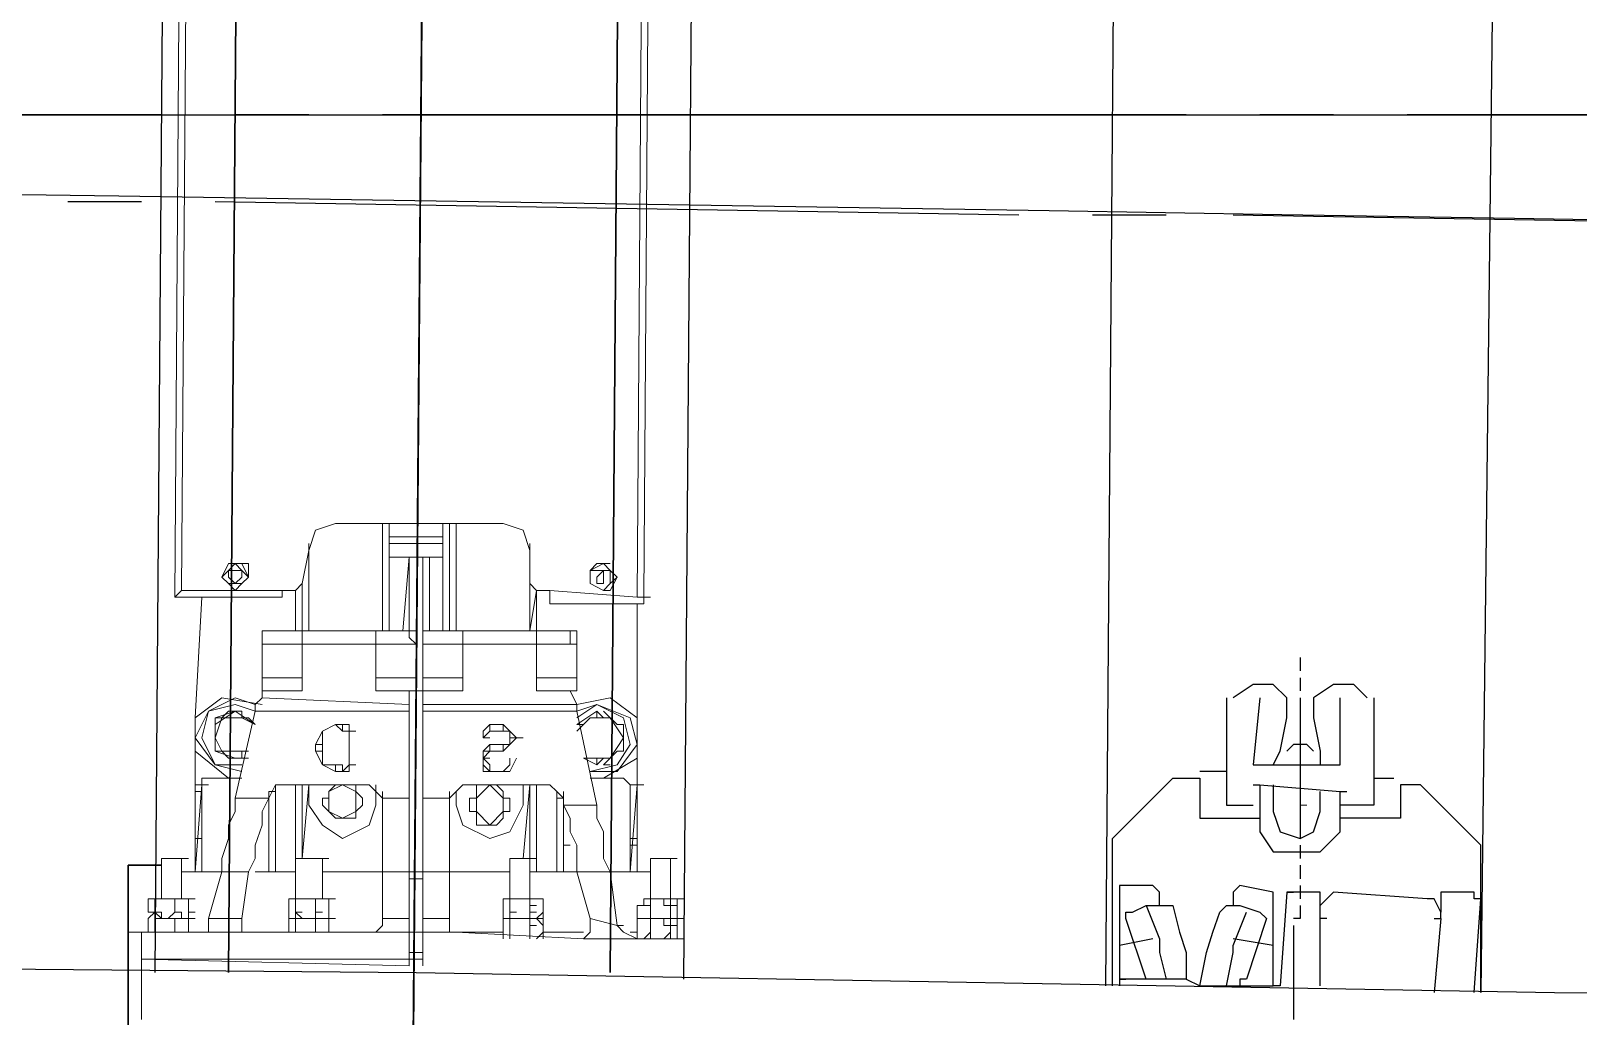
# Model space of a CAD drawing. Header units: millimetres. Extents: x -45 to 90, y -17 to 16.
# Drawn here: x 6.626 to 7.685, y -0.617 to 0.057 of the extents above; entities that cross this region are included whole.
import ezdxf

# ---------------------------------------------------------------- set-up
doc = ezdxf.new("R2010")
doc.units = ezdxf.units.MM
doc.layers.add('PDF_Geometry', color=7, linetype='Continuous')

msp = doc.modelspace()

# ---------------------------------------------------------------- linework, layer by layer
at = {"color": 2}
for q in [(53.4325, 0), (42.783, 0)]:
    msp.add_line((0, 0), q, dxfattribs=at)
at = {"color": 4}
msp.add_lwpolyline([(6.8825, -1.3065), (6.882, -1.3637), (6.8779, -1.8637), (6.8737, -2.3637), (6.9151, 2.6361)], dxfattribs=at)
at = {"color": 1}
msp.add_lwpolyline([(6.906, 1.5311), (6.8808, -1.5128)], dxfattribs=at)
at = {"color": 4}
for centre in [(6.8933, 0), (6.8928, -0.0589)]:
    msp.add_circle(centre, 1.75, dxfattribs=at)
at = {"color": 2}
for radius in [500.8082, 500.0582]:
    msp.add_arc((-0.8299, -500.0575), radius, 85.235272, 89.904911, dxfattribs=at)
at = {"layer": 'PDF_Geometry', "lineweight": 25}
for points in [[(6.7203, 0.6051), (6.7112, -0.5868)], [(7.0733, -0.5914), (7.0825, 0.6005)], [(7.3621, -0.5959), (7.3713, 0.6005)], [(7.6326, 0.5961), (7.6188, -0.6005), (7.6188, -0.4997), (7.5775, -0.4584), (7.5638, -0.4584), (7.5638, -0.4813), (7.5225, -0.4813)], [(6.7157, 0), (6.1656, 0)], [(6.8166, 0), (6.7662, 0)], [(7.4171, 0), (6.867, 0)], [(7.518, 0), (7.4675, 0)], [(8.1185, 0), (7.5684, 0)], [(6.702, -0.0596), (6.6516, -0.0596)], [(7.3025, -0.0688), (6.7524, -0.0596)], [(7.4034, -0.0688), (7.3529, -0.0688)], [(7.9993, -0.0779), (7.4492, -0.0688)], [(7.495, -0.3713), (7.495, -0.3805)], [(7.4767, -0.4447), (7.4813, -0.4353), (7.4859, -0.4126), (7.4859, -0.3988), (7.4767, -0.3897), (7.4629, -0.3897), (7.4492, -0.3988)], [(7.495, -0.3851), (7.495, -0.3942)], [(7.5409, -0.3988), (7.5317, -0.3897), (7.518, -0.3897), (7.5042, -0.3988), (7.5042, -0.4126), (7.5088, -0.4353), (7.5088, -0.4447)], [(7.4446, -0.3988), (7.4446, -0.4492), (7.4263, -0.4492)], [(7.4675, -0.3988), (7.4629, -0.4447), (7.5225, -0.4447), (7.5225, -0.3988)], [(7.495, -0.3988), (7.495, -0.4126), (7.495, -0.4263), (7.495, -0.4401), (7.495, -0.4538), (7.495, -0.4676), (7.495, -0.4813), (7.495, -0.4951)], [(7.5455, -0.3988), (7.5455, -0.4538), (7.5592, -0.4538)], [(7.5042, -0.4353), (7.4996, -0.4309), (7.4905, -0.4309), (7.4859, -0.4353)], [(7.3667, -0.5959), (7.3667, -0.4951), (7.4079, -0.4538), (7.4263, -0.4538), (7.4263, -0.4813), (7.4675, -0.4813)], [(7.4446, -0.4492), (7.4446, -0.4722), (7.4629, -0.4722)], [(7.5455, -0.4538), (7.5455, -0.4722), (7.5225, -0.4722)], [(7.4629, -0.4584), (7.4675, -0.4584), (7.5225, -0.463), (7.5271, -0.463)], [(7.4675, -0.4584), (7.4675, -0.4905), (7.4767, -0.5043), (7.5088, -0.5043), (7.5225, -0.4905), (7.5225, -0.463)], [(7.4767, -0.4584), (7.4767, -0.4767), (7.4813, -0.4905), (7.495, -0.4951), (7.5042, -0.4905), (7.5088, -0.4767), (7.5088, -0.463)], [(7.495, -0.4997), (7.495, -0.5088)], [(-0.0046, -0.6097), (-0.0046, -0.5822), (0, -0.5134), (0.298, -0.518), (2.6542, -0.5455), (3.2456, -0.5547), (6.8899, -0.5868), (7.6692, -0.6005), (8.2789, -0.6051), (12.9501, -0.6509), (13.2481, -0.6876), (14.2474, -0.7014), (14.5408, -0.6693), (14.6829, -0.6693)], [(7.495, -0.5134), (7.495, -0.5226)], [(7.3942, -0.5409), (7.3988, -0.5409), (7.3988, -0.5363), (7.3988, -0.5318), (7.3942, -0.5272), (7.3713, -0.5272), (7.3713, -0.5959)], [(7.4171, -0.5914), (7.4263, -0.5959), (7.4767, -0.5959), (7.4767, -0.5318), (7.4538, -0.5272), (7.4492, -0.5318), (7.4492, -0.5363), (7.4492, -0.5409), (7.4538, -0.5409)], [(7.495, -0.5272), (7.495, -0.5363)], [(7.5134, -0.5499), (7.5088, -0.5499), (7.5088, -0.5455), (7.5088, -0.5363), (7.5088, -0.5318), (7.5042, -0.5318), (7.4859, -0.5318), (7.4813, -0.5959), (7.4767, -0.5959)], [(7.4859, -0.5318), (7.4905, -0.5318)], [(7.6142, -0.6005), (7.6188, -0.5363), (7.6142, -0.5363), (7.6142, -0.5318), (7.5959, -0.5318), (7.5913, -0.5318), (7.5913, -0.5363), (7.5913, -0.5455), (7.5867, -0.5363), (7.5821, -0.5363), (7.518, -0.5318), (7.5134, -0.5363), (7.5088, -0.5409)], [(7.3896, -0.5409), (7.3942, -0.5409), (7.3988, -0.5409), (7.4034, -0.5409), (7.4079, -0.5409), (7.4125, -0.5593), (7.4171, -0.573), (7.4171, -0.5914), (7.3713, -0.5914), (7.3758, -0.5914)], [(7.3942, -0.5914), (7.3896, -0.5914), (7.3758, -0.5499), (7.3758, -0.5455), (7.3804, -0.5455), (7.3896, -0.5409), (7.3988, -0.5638), (7.3988, -0.573), (7.4034, -0.5914)], [(7.4263, -0.5959), (7.4309, -0.573), (7.4354, -0.5593), (7.44, -0.5455), (7.4446, -0.5409), (7.4492, -0.5409), (7.4538, -0.5409), (7.4675, -0.5455), (7.4721, -0.5499), (7.4584, -0.5914), (7.4538, -0.5914), (7.4538, -0.5959)], [(7.4446, -0.5959), (7.4492, -0.573), (7.4492, -0.5684), (7.4584, -0.5455)], [(7.495, -0.5409), (7.495, -0.5499), (7.4905, -0.5499)], [(7.5088, -0.5959), (7.5088, -0.5499)], [(7.5867, -0.5499), (7.5913, -0.5499), (7.5913, -0.5455)], [(7.5913, -0.5499), (7.5867, -0.6005)], [(7.4905, -0.5547), (7.4905, -0.5638), (7.4905, -0.5684), (7.4905, -0.5776), (7.4905, -0.5822), (7.4905, -0.5914), (7.4905, -0.5959), (7.4905, -0.6051), (7.4905, -0.6097), (7.4905, -0.6189)], [(7.3942, -0.5638), (7.3713, -0.5684)], [(7.4767, -0.5684), (7.4492, -0.5638)]]:
    msp.add_lwpolyline(points, dxfattribs=at)
for points in [[(6.7707, 0.6051), (6.7616, -0.5868)], [(7.0229, -0.5868), (7.032, 0.6005)], [(6.6928, -0.7289), (6.6928, -0.5134), (6.7157, -0.5134), (6.6928, -0.5134)]]:
    msp.add_lwpolyline(points, close=True, dxfattribs=at)
at = {"layer": 'PDF_Geometry', "lineweight": 18}
for points in [[(6.7341, 0.3255), (6.7295, -0.3255), (6.7249, -0.3301), (6.7295, 0.3301), (6.7249, -0.3301), (6.7295, -0.3301), (6.7249, -0.3301), (6.7295, -0.3255), (6.7982, -0.3255), (6.8074, -0.3255), (6.812, -0.3207), (6.8166, -0.298), (6.812, -0.3207), (6.8074, -0.3255), (6.7982, -0.3255), (6.7295, -0.3255), (6.7341, 0.3255)], [(7.0458, 0.3209), (7.0412, -0.3301), (6.9816, -0.3255), (6.9724, -0.3255), (6.9679, -0.3207), (6.9679, -0.298), (6.9633, -0.2842), (6.9495, -0.2796), (6.8899, -0.2796), (6.9495, -0.2796), (6.9633, -0.2842), (6.9679, -0.298), (6.9679, -0.3207), (6.9724, -0.3255), (6.9816, -0.3255), (7.0412, -0.3301), (7.0458, -0.3301), (7.0504, 0.3255), (7.0458, -0.3301), (7.0504, -0.3301), (7.0458, -0.3301), (7.0458, -0.3346), (6.9862, -0.3346), (6.9816, -0.3346), (6.9816, -0.3255), (6.9816, -0.3346), (6.9862, -0.3346), (7.0458, -0.3346), (7.0458, -0.3301), (7.0412, -0.3301), (7.0458, 0.3209)], [(6.7249, -0.3301), (6.7982, -0.3301), (6.7982, -0.3255)], [(6.7249, -0.3301), (6.7982, -0.3301), (6.7982, -0.3255)], [(6.7845, -0.3851), (6.7845, -0.3621), (6.7845, -0.3851)], [(6.7845, -0.3851), (6.7845, -0.3621), (6.7845, -0.3851)], [(6.8899, -0.3621), (6.8899, -0.3851), (6.8899, -0.3621)], [(6.8899, -0.3621), (6.8899, -0.3851), (6.8899, -0.3621)], [(6.7845, -0.3942), (6.7845, -0.3851), (6.7845, -0.3942)], [(6.7845, -0.3942), (6.7845, -0.3851), (6.7845, -0.3942)], [(6.8899, -0.3851), (6.8899, -0.3942), (6.8899, -0.3851)], [(6.8899, -0.3851), (6.8899, -0.3942), (6.8899, -0.3851)], [(6.8945, -0.3942), (6.8945, -0.3851), (6.8945, -0.3942)], [(6.8945, -0.3942), (6.8945, -0.3851), (6.8945, -0.3942)], [(6.9999, -0.3851), (6.9999, -0.3942), (6.9999, -0.3851)], [(6.9999, -0.3851), (6.9999, -0.3942), (6.9999, -0.3851)], [(6.8349, -0.4172), (6.8258, -0.4217), (6.8212, -0.4309)], [(6.8349, -0.4172), (6.8258, -0.4217), (6.8212, -0.4309)], [(6.8349, -0.4172), (6.8258, -0.4217), (6.8258, -0.4309)], [(6.8349, -0.4172), (6.8258, -0.4217), (6.8258, -0.4309)], [(6.8349, -0.4172), (6.8395, -0.4172)], [(6.8349, -0.4172), (6.8395, -0.4172)], [(6.8212, -0.4309), (6.8258, -0.4309)], [(6.8212, -0.4353), (6.8212, -0.4309)], [(6.8212, -0.4309), (6.8258, -0.4309)], [(6.8212, -0.4353), (6.8212, -0.4309)], [(6.9541, -0.4263), (6.9587, -0.4263)], [(6.9541, -0.4263), (6.9587, -0.4263)], [(6.7707, -0.4353), (6.7753, -0.4353), (6.7707, -0.4353)], [(6.7707, -0.4353), (6.7753, -0.4353), (6.7707, -0.4353)], [(6.8212, -0.4353), (6.8258, -0.4447), (6.8349, -0.4492)], [(6.8212, -0.4353), (6.8258, -0.4447), (6.8349, -0.4492)], [(6.8441, -0.4447), (6.8487, -0.4447)], [(6.8441, -0.4447), (6.8487, -0.4447)], [(6.7157, -0.5088), (6.7295, -0.5088), (6.7157, -0.5088)], [(6.7157, -0.5088), (6.7295, -0.5088), (6.7157, -0.5088)], [(6.8074, -0.5088), (6.812, -0.5088)], [(6.8074, -0.5088), (6.8258, -0.5088), (6.812, -0.5088)], [(6.9541, -0.5088), (6.9679, -0.5088), (6.9541, -0.5088)], [(6.9541, -0.5088), (6.9679, -0.5088), (6.9541, -0.5088)], [(7.0504, -0.5088), (7.055, -0.5088)], [(7.0504, -0.5088), (7.0641, -0.5088), (7.0504, -0.5088)], [(7.0504, -0.5088), (7.055, -0.5088)], [(7.0504, -0.5088), (7.0641, -0.5088), (7.0504, -0.5088)], [(6.9495, -0.5363), (6.9541, -0.5363)], [(6.9495, -0.5363), (6.9541, -0.5363)], [(7.0458, -0.5363), (7.0458, -0.5409), (7.0412, -0.5409), (7.0412, -0.5499), (7.0458, -0.5499)], [(7.0458, -0.5363), (7.0458, -0.5409), (7.0412, -0.5409), (7.0412, -0.5499), (7.0458, -0.5499)], [(7.055, -0.5363), (7.0458, -0.5363)], [(7.055, -0.5363), (7.0458, -0.5363)], [(7.0458, -0.5363), (7.0504, -0.5363)], [(7.0458, -0.5363), (7.0504, -0.5363)], [(7.0641, -0.5409), (7.0595, -0.5409), (7.0595, -0.5363), (7.055, -0.5363), (7.0504, -0.5363), (7.0504, -0.5409), (7.0504, -0.5499), (7.055, -0.5499)], [(7.0641, -0.5409), (7.0595, -0.5409), (7.0595, -0.5363), (7.055, -0.5363), (7.0504, -0.5363), (7.0504, -0.5409), (7.0504, -0.5499), (7.055, -0.5499)], [(6.7112, -0.5455), (6.7157, -0.5455)], [(6.7112, -0.5455), (6.7157, -0.5455)], [(6.7112, -0.5455), (6.7112, -0.5499)], [(6.7157, -0.5499), (6.7112, -0.5455)], [(6.7157, -0.5499), (6.7112, -0.5499)], [(6.8303, -0.5499), (6.8349, -0.5499)], [(6.8303, -0.5499), (6.8349, -0.5499)], [(7.0458, -0.5499), (7.0504, -0.5499), (7.0504, -0.5547)], [(7.055, -0.5499), (7.0458, -0.5499)], [(7.055, -0.5499), (7.0458, -0.5499)], [(7.0458, -0.5499), (7.0504, -0.5499)], [(7.0458, -0.5499), (7.0504, -0.5499)], [(7.0458, -0.5499), (7.0504, -0.5499)], [(7.0458, -0.5499), (7.0504, -0.5499), (7.0504, -0.5547)], [(7.055, -0.5499), (7.0458, -0.5499)], [(7.0458, -0.5499), (7.0504, -0.5499)], [(7.0458, -0.5499), (7.0504, -0.5499)], [(7.055, -0.5499), (7.0458, -0.5499)], [(7.0458, -0.5499), (7.0504, -0.5499)], [(7.0504, -0.5499), (7.055, -0.5499)], [(7.0504, -0.5499), (7.055, -0.5499)], [(7.0595, -0.5499), (7.055, -0.5499)], [(7.0595, -0.5499), (7.055, -0.5499)], [(7.0641, -0.5409), (7.0641, -0.5499), (7.0595, -0.5499)], [(7.0641, -0.5499), (7.0595, -0.5499)], [(7.0641, -0.5547), (7.0641, -0.5499), (7.0595, -0.5499), (7.0641, -0.5499), (7.0687, -0.5499), (7.0687, -0.5547)], [(7.0641, -0.5499), (7.0641, -0.5409)], [(7.0687, -0.5499), (7.0687, -0.5409)], [(7.0687, -0.5499), (7.0687, -0.5409)], [(7.0687, -0.5499), (7.0733, -0.5499)], [(7.0687, -0.5499), (7.0733, -0.5499)], [(7.0687, -0.5499), (7.0733, -0.5499)], [(7.0687, -0.5499), (7.0733, -0.5499)], [(6.9541, -0.5593), (6.9541, -0.5638)], [(6.9541, -0.5593), (6.9541, -0.5638)], [(7.0641, -0.5547), (7.0687, -0.5547)]]:
    msp.add_lwpolyline(points, dxfattribs=at)
for points in [[(6.8945, -0.3942), (6.8899, -0.3942), (6.8624, -0.3942), (6.8899, -0.3942), (6.8945, -0.3942), (6.8945, -0.4034), (6.9999, -0.4034), (6.9954, -0.3942), (6.9999, -0.4034), (6.8945, -0.4034), (6.8945, -0.3942), (6.922, -0.3942), (6.8945, -0.3942), (6.922, -0.3942), (6.922, -0.3851), (6.922, -0.3713), (6.922, -0.3621), (6.922, -0.353), (6.9266, -0.353), (6.922, -0.353), (6.9724, -0.353), (6.977, -0.353), (6.9724, -0.353), (6.922, -0.353), (6.8945, -0.353), (6.8945, -0.3026), (6.8853, -0.3026), (6.8853, -0.353), (6.8624, -0.353), (6.8624, -0.3621), (6.8624, -0.3576), (6.8624, -0.353), (6.867, -0.353), (6.8624, -0.353), (6.867, -0.353), (6.867, -0.2796), (6.867, -0.353), (6.8624, -0.353), (6.812, -0.353), (6.812, -0.3576), (6.812, -0.3621), (6.8624, -0.3621), (6.812, -0.3621), (6.812, -0.3576), (6.812, -0.353), (6.7845, -0.353), (6.812, -0.353), (6.8166, -0.353), (6.8166, -0.2934), (6.8166, -0.353), (6.812, -0.353), (6.812, -0.3207), (6.812, -0.353), (6.812, -0.3621), (6.812, -0.3713), (6.812, -0.3851), (6.812, -0.3942), (6.7845, -0.3942), (6.7845, -0.3988), (6.8853, -0.4034), (6.7845, -0.3988), (6.7799, -0.4034), (6.7799, -0.408), (6.8853, -0.408), (6.8853, -0.4034), (6.8853, -0.408), (6.7799, -0.408), (6.7799, -0.4034), (6.7845, -0.3988), (6.7845, -0.3942), (6.812, -0.3942), (6.812, -0.3851), (6.7845, -0.3851), (6.812, -0.3851), (6.812, -0.3713), (6.812, -0.3621), (6.7845, -0.3621), (6.812, -0.3621), (6.812, -0.3713), (6.812, -0.3621), (6.812, -0.353), (6.8624, -0.353), (6.867, -0.353), (6.8624, -0.353), (6.8624, -0.3576), (6.8624, -0.3621), (6.8624, -0.353), (6.8853, -0.353), (6.8853, -0.3026), (6.8945, -0.3026), (6.8945, -0.353), (6.922, -0.353), (6.9266, -0.353), (6.922, -0.353), (6.922, -0.3621), (6.922, -0.3713), (6.922, -0.3621), (6.8945, -0.3621), (6.922, -0.3621), (6.922, -0.3713), (6.922, -0.3851), (6.8945, -0.3851), (6.8945, -0.3621), (6.8945, -0.3851), (6.8945, -0.3621), (6.8945, -0.3851), (6.922, -0.3851), (6.922, -0.3942)], [(6.8166, -0.298), (6.8212, -0.2842), (6.8349, -0.2796), (6.8212, -0.2842)], [(6.8349, -0.2796), (6.8899, -0.2796), (6.8945, -0.2796), (6.8899, -0.2796)], [(6.8716, -0.2796), (6.8716, -0.353)], [(6.8716, -0.2796), (6.8716, -0.353)], [(6.9083, -0.353), (6.9083, -0.2796)], [(6.9129, -0.353), (6.9129, -0.2796)], [(6.9174, -0.353), (6.9174, -0.2796)], [(6.8716, -0.2888), (6.9083, -0.2888)], [(6.8716, -0.2888), (6.9083, -0.2888)], [(6.8716, -0.2934), (6.9083, -0.2934)], [(6.9679, -0.353), (6.9679, -0.2934), (6.9679, -0.353), (6.9724, -0.3255), (6.9724, -0.353), (6.9724, -0.3576), (6.9724, -0.3621), (6.9724, -0.353), (6.9724, -0.3255)], [(6.8899, -0.3026), (6.8853, -0.3026), (6.8808, -0.353), (6.8853, -0.3026), (6.8716, -0.3026), (6.8853, -0.3026)], [(6.8991, -0.3026), (6.8945, -0.3026), (6.8991, -0.3026), (6.9083, -0.3026), (6.8991, -0.3026), (6.8991, -0.353)], [(6.7753, -0.3163), (6.7707, -0.3117), (6.7662, -0.3071), (6.7616, -0.3117), (6.757, -0.3163), (6.7616, -0.3207), (6.7662, -0.3207), (6.7707, -0.3207)], [(6.7753, -0.3163), (6.7707, -0.3071), (6.7662, -0.3071), (6.7616, -0.3071), (6.757, -0.3163), (6.7616, -0.3207), (6.7662, -0.3207), (6.7707, -0.3207)], [(6.7753, -0.3163), (6.7707, -0.3071), (6.7662, -0.3071), (6.7616, -0.3071), (6.757, -0.3163), (6.7616, -0.3207), (6.7662, -0.3255), (6.7707, -0.3207)], [(6.7662, -0.3071), (6.7616, -0.3071), (6.757, -0.3163), (6.7616, -0.3207), (6.7662, -0.3255), (6.7707, -0.3207), (6.7753, -0.3163), (6.7753, -0.3071)], [(6.7753, -0.3163), (6.7707, -0.3117), (6.7662, -0.3071), (6.7616, -0.3117), (6.757, -0.3163), (6.7616, -0.3207), (6.7662, -0.3207), (6.7707, -0.3207)], [(6.7753, -0.3163), (6.7707, -0.3071), (6.7662, -0.3071), (6.7616, -0.3071), (6.757, -0.3163), (6.7616, -0.3207), (6.7662, -0.3207), (6.7707, -0.3207)], [(6.7753, -0.3163), (6.7707, -0.3071), (6.7662, -0.3071), (6.7616, -0.3071), (6.757, -0.3163), (6.7616, -0.3207), (6.7662, -0.3255), (6.7707, -0.3207)], [(6.7662, -0.3071), (6.7616, -0.3071), (6.757, -0.3163), (6.7616, -0.3207), (6.7662, -0.3255), (6.7707, -0.3207), (6.7753, -0.3163), (6.7753, -0.3071)], [(6.7616, -0.3163), (6.7616, -0.3117), (6.7662, -0.3117), (6.7707, -0.3117), (6.7707, -0.3163), (6.7662, -0.3207)], [(6.7616, -0.3163), (6.7616, -0.3117), (6.7662, -0.3117), (6.7707, -0.3117), (6.7707, -0.3163), (6.7662, -0.3207)], [(7.0229, -0.3163), (7.0229, -0.3117), (7.0183, -0.3071), (7.0091, -0.3117), (7.0091, -0.3163), (7.0091, -0.3207), (7.0183, -0.3255), (7.0229, -0.3207)], [(7.0275, -0.3163), (7.0229, -0.3117), (7.0183, -0.3071), (7.0091, -0.3117), (7.0091, -0.3163), (7.0091, -0.3207), (7.0183, -0.3255), (7.0229, -0.3207)], [(7.0229, -0.3071), (7.0183, -0.3071), (7.0137, -0.3071), (7.0183, -0.3071), (7.0229, -0.3117), (7.0275, -0.3163), (7.0229, -0.3255), (7.0183, -0.3255), (7.0091, -0.3207), (7.0091, -0.3163), (7.0091, -0.3117), (7.0137, -0.3071), (7.0183, -0.3071)], [(7.0229, -0.3163), (7.0229, -0.3117), (7.0183, -0.3071), (7.0091, -0.3117), (7.0091, -0.3163), (7.0091, -0.3207), (7.0183, -0.3255), (7.0229, -0.3207)], [(7.0275, -0.3163), (7.0229, -0.3117), (7.0183, -0.3071), (7.0091, -0.3117), (7.0091, -0.3163), (7.0091, -0.3207), (7.0183, -0.3255), (7.0229, -0.3207)], [(7.0183, -0.3071), (7.0137, -0.3071), (7.0091, -0.3117), (7.0091, -0.3163), (7.0091, -0.3207), (7.0183, -0.3255), (7.0229, -0.3255), (7.0275, -0.3163), (7.0229, -0.3117)], [(7.0229, -0.3163), (7.0229, -0.3117), (7.0183, -0.3117), (7.0091, -0.3117), (7.0091, -0.3163), (7.0091, -0.3207), (7.0183, -0.3255), (7.0229, -0.3207)], [(7.0229, -0.3163), (7.0229, -0.3117), (7.0183, -0.3117), (7.0091, -0.3117), (7.0091, -0.3163), (7.0091, -0.3207), (7.0183, -0.3255), (7.0229, -0.3207)], [(7.0137, -0.3207), (7.0137, -0.3163), (7.0183, -0.3117), (7.0183, -0.3163), (7.0183, -0.3207)], [(7.0137, -0.3207), (7.0137, -0.3163), (7.0183, -0.3117), (7.0183, -0.3163), (7.0183, -0.3207)], [(6.8074, -0.3255), (6.8074, -0.353)], [(7.0412, -0.4584), (7.0412, -0.4401), (7.0183, -0.4538), (7.0412, -0.4401), (7.0412, -0.4263), (7.0412, -0.4126), (7.0229, -0.3988), (6.9999, -0.4034), (6.9999, -0.408), (6.8945, -0.408), (6.8945, -0.4676), (6.9129, -0.4676), (6.9174, -0.463), (6.922, -0.4584), (6.9816, -0.4584), (6.9862, -0.463), (6.9908, -0.4676), (6.9908, -0.4722), (7.0137, -0.4722), (6.9999, -0.408), (7.0137, -0.4034), (7.0366, -0.4126), (7.0412, -0.4309), (7.0275, -0.4492), (7.0091, -0.4492), (7.0275, -0.4447), (7.0366, -0.4309), (7.032, -0.4126), (7.0137, -0.4034), (6.9999, -0.4126), (7.0137, -0.4034), (7.032, -0.4126), (7.0366, -0.4309), (7.0275, -0.4447), (7.0091, -0.4492), (7.0275, -0.4492), (7.0412, -0.4309), (7.0366, -0.4126), (7.0137, -0.4034), (6.9999, -0.408), (7.0137, -0.4722), (7.0137, -0.4813), (7.0183, -0.4905), (7.0183, -0.4997), (7.0183, -0.5088), (7.0229, -0.518), (6.9999, -0.518), (6.9679, -0.518), (6.9999, -0.518), (7.0229, -0.518), (7.0275, -0.5547), (7.032, -0.5547), (7.0275, -0.5547), (7.0229, -0.518), (7.0183, -0.5088), (7.0183, -0.4997), (7.0183, -0.4905), (7.0137, -0.4813), (7.0137, -0.4722), (6.9908, -0.4722), (6.9908, -0.4676), (6.9908, -0.518), (6.9908, -0.4997), (6.9908, -0.4951), (6.9908, -0.4676), (6.9908, -0.463), (6.9908, -0.4676), (6.9908, -0.4951), (6.9908, -0.4997), (6.9954, -0.4997), (6.9908, -0.4997), (6.9908, -0.518), (6.9908, -0.4676), (6.9862, -0.463), (6.9816, -0.4584), (6.922, -0.4584), (6.9174, -0.463), (6.9129, -0.4676), (6.9129, -0.518), (6.8945, -0.518), (6.8853, -0.518), (6.867, -0.518), (6.867, -0.4676), (6.8624, -0.463), (6.8578, -0.4584), (6.7982, -0.4584), (6.7937, -0.4584), (6.7891, -0.4676), (6.7891, -0.518), (6.7891, -0.463), (6.7891, -0.4905), (6.7891, -0.4951), (6.7891, -0.518), (6.7891, -0.463), (6.7891, -0.4905), (6.7891, -0.4951), (6.7891, -0.518), (6.7891, -0.4676), (6.7845, -0.4767), (6.7845, -0.4859), (6.7799, -0.4997), (6.7799, -0.5088), (6.7753, -0.518), (6.757, -0.518), (6.7295, -0.518), (6.757, -0.518), (6.7753, -0.518), (6.7799, -0.5088), (6.7799, -0.4997), (6.7845, -0.4859), (6.7845, -0.4767), (6.7891, -0.4676), (6.7662, -0.4676), (6.7799, -0.408), (6.7662, -0.4034), (6.7478, -0.408), (6.7432, -0.4263), (6.7524, -0.4447), (6.7707, -0.4447), (6.7524, -0.4447), (6.7432, -0.4263), (6.7478, -0.408), (6.7662, -0.4034), (6.7799, -0.408), (6.7662, -0.4676), (6.7662, -0.4767), (6.7616, -0.4859), (6.7616, -0.4951), (6.757, -0.5088), (6.757, -0.518), (6.7478, -0.5499), (6.7524, -0.5499), (6.7478, -0.5499), (6.757, -0.518), (6.757, -0.5088), (6.7616, -0.4951), (6.7616, -0.4859), (6.7662, -0.4767), (6.7662, -0.4676), (6.7891, -0.4676), (6.7937, -0.4584), (6.7982, -0.4584), (6.8578, -0.4584), (6.8624, -0.463), (6.867, -0.4676), (6.867, -0.518), (6.8853, -0.518), (6.8945, -0.518), (6.9129, -0.518), (6.9129, -0.4676), (6.8945, -0.4676), (6.8945, -0.408), (6.8945, -0.4034), (6.8945, -0.408), (6.9999, -0.408), (6.9999, -0.4034), (7.0229, -0.3988), (7.0412, -0.4126), (7.0412, -0.3346), (7.0412, -0.4126), (7.0412, -0.4263), (7.0412, -0.4401), (7.0412, -0.4584), (7.0458, -0.4584)], [(6.7387, -0.4126), (6.7387, -0.4263), (6.7387, -0.4353), (6.7616, -0.4538), (6.7387, -0.4353), (6.7387, -0.4584), (6.7387, -0.4353), (6.7387, -0.4263), (6.7387, -0.4126), (6.7432, -0.3301), (6.7387, -0.4126), (6.757, -0.3988), (6.7845, -0.4034), (6.757, -0.3988)], [(6.7845, -0.3621), (6.7845, -0.3576), (6.7845, -0.353)], [(6.7845, -0.3621), (6.7845, -0.3576), (6.7845, -0.353)], [(6.8303, -0.353), (6.8487, -0.353)], [(6.8899, -0.353), (6.8853, -0.353), (6.8853, -0.3576), (6.8899, -0.3621)], [(6.8899, -0.353), (6.8853, -0.353), (6.8853, -0.3576), (6.8899, -0.3621)], [(6.8945, -0.3621), (6.8945, -0.3576), (6.8945, -0.353)], [(6.8945, -0.3621), (6.8945, -0.3576), (6.8945, -0.353)], [(6.922, -0.3621), (6.9724, -0.3621), (6.922, -0.3621), (6.922, -0.3576), (6.922, -0.353), (6.922, -0.3576)], [(6.9312, -0.353), (6.9495, -0.353)], [(6.9724, -0.353), (6.9724, -0.3621), (6.9724, -0.3576)], [(6.977, -0.353), (6.9724, -0.353), (6.9954, -0.353), (6.9724, -0.353)], [(6.9999, -0.353), (6.9954, -0.353), (6.9954, -0.3576), (6.9954, -0.3621), (6.9999, -0.3621)], [(6.9999, -0.353), (6.9954, -0.353), (6.9954, -0.3576), (6.9954, -0.3621), (6.9999, -0.3621)], [(6.8624, -0.3851), (6.8624, -0.3713), (6.8624, -0.3621), (6.8899, -0.3621), (6.8624, -0.3621), (6.8624, -0.3713)], [(6.8624, -0.3621), (6.8624, -0.3713)], [(6.9724, -0.3851), (6.9724, -0.3713), (6.9724, -0.3621), (6.9999, -0.3621), (6.9999, -0.3851), (6.9999, -0.3621), (6.9999, -0.3851), (6.9999, -0.3621), (6.9724, -0.3621), (6.9724, -0.3713)], [(6.9724, -0.3621), (6.9724, -0.3713)], [(6.8624, -0.3942), (6.8624, -0.3851), (6.8899, -0.3851), (6.8624, -0.3851), (6.8624, -0.3942), (6.8899, -0.3942)], [(6.9724, -0.3942), (6.9999, -0.3942), (6.9724, -0.3942), (6.9999, -0.3942), (6.9724, -0.3942), (6.9724, -0.3851), (6.9999, -0.3851), (6.9724, -0.3851)], [(6.7662, -0.3988), (6.7799, -0.4034), (6.7662, -0.3988), (6.7478, -0.408), (6.7387, -0.4263), (6.7524, -0.4447), (6.7707, -0.4492), (6.7524, -0.4447), (6.7387, -0.4263), (6.7478, -0.408)], [(6.7891, -0.3942), (6.7845, -0.3942), (6.812, -0.3942), (6.7845, -0.3942)], [(6.8853, -0.4034), (6.8853, -0.3942)], [(6.7524, -0.4309), (6.7524, -0.4263), (6.757, -0.4353), (6.7524, -0.4353), (6.7524, -0.4309), (6.7524, -0.4263), (6.757, -0.4353), (6.7524, -0.4353), (6.7524, -0.4309), (6.7524, -0.4172), (6.7662, -0.408), (6.7799, -0.4172), (6.7662, -0.408), (6.7524, -0.4126), (6.7662, -0.408), (6.7799, -0.4172), (6.7662, -0.408), (6.7524, -0.4172), (6.7524, -0.4309), (6.7524, -0.4172)], [(6.7524, -0.4172), (6.7524, -0.4263), (6.757, -0.4126), (6.7524, -0.4126)], [(6.7524, -0.4172), (6.7524, -0.4263), (6.757, -0.4126), (6.7524, -0.4126)], [(6.757, -0.4126), (6.7616, -0.408), (6.7662, -0.408), (6.7707, -0.408), (6.7707, -0.4126)], [(6.757, -0.4126), (6.7616, -0.408), (6.7662, -0.408), (6.7707, -0.408), (6.7707, -0.4126)], [(6.7799, -0.4172), (6.7753, -0.4126), (6.7707, -0.4126)], [(6.7799, -0.4172), (6.7753, -0.4126), (6.7707, -0.4126)], [(6.8853, -0.4676), (6.867, -0.4676), (6.8853, -0.4676), (6.8853, -0.408)], [(6.9999, -0.4172), (7.0137, -0.408)], [(6.9999, -0.4172), (7.0045, -0.4172), (7.0091, -0.4126), (6.9999, -0.4217), (7.0091, -0.4126), (7.0045, -0.4172), (6.9999, -0.4172), (7.0137, -0.408)], [(7.0091, -0.4126), (7.0137, -0.4126), (7.0137, -0.408), (7.0183, -0.4126), (7.0229, -0.4126)], [(7.0091, -0.4126), (7.0137, -0.4126), (7.0137, -0.408), (7.0183, -0.4126), (7.0229, -0.4126)], [(7.0183, -0.408), (7.0275, -0.4172)], [(7.0183, -0.408), (7.0275, -0.4172)], [(7.032, -0.4172), (7.0275, -0.4172), (7.0229, -0.4126), (7.032, -0.4263)], [(7.032, -0.4172), (7.0275, -0.4172), (7.0229, -0.4126), (7.032, -0.4263)], [(6.8441, -0.4447), (6.8395, -0.4492), (6.8395, -0.4447), (6.8349, -0.4447), (6.8258, -0.4447), (6.8258, -0.4353), (6.8258, -0.4309), (6.8212, -0.4309), (6.8212, -0.4353), (6.8212, -0.4309), (6.8258, -0.4217), (6.8349, -0.4172), (6.8258, -0.4217), (6.8212, -0.4309), (6.8258, -0.4309), (6.8258, -0.4353), (6.8258, -0.4447), (6.8349, -0.4447), (6.8395, -0.4447), (6.8395, -0.4492)], [(6.8441, -0.4217), (6.8441, -0.4447), (6.8441, -0.4492), (6.8395, -0.4492), (6.8349, -0.4492), (6.8395, -0.4492), (6.8349, -0.4492), (6.8395, -0.4492), (6.8441, -0.4492), (6.8441, -0.4447), (6.8441, -0.4217), (6.8441, -0.4172), (6.8395, -0.4172), (6.8349, -0.4172), (6.8395, -0.4217), (6.8395, -0.4172), (6.8349, -0.4172), (6.8395, -0.4172), (6.8441, -0.4172), (6.8441, -0.4217), (6.8487, -0.4217)], [(6.8349, -0.4172), (6.8395, -0.4172), (6.8395, -0.4217)], [(6.8441, -0.4217), (6.8441, -0.4447), (6.8441, -0.4217), (6.8441, -0.4172), (6.8395, -0.4172), (6.8441, -0.4172), (6.8441, -0.4217), (6.8487, -0.4217)], [(6.8441, -0.4217), (6.8441, -0.4447), (6.8441, -0.4217), (6.8395, -0.4217)], [(6.9495, -0.4492), (6.9541, -0.4492), (6.9495, -0.4492), (6.9541, -0.4447), (6.9541, -0.4401), (6.9541, -0.4447), (6.9495, -0.4492), (6.9404, -0.4492), (6.9404, -0.4447), (6.9358, -0.4401), (6.9404, -0.4353), (6.9495, -0.4353), (6.9541, -0.4309), (6.9587, -0.4263), (6.9541, -0.4309), (6.9495, -0.4353), (6.9404, -0.4353), (6.9404, -0.4309), (6.9495, -0.4309), (6.9541, -0.4309), (6.9541, -0.4263), (6.9541, -0.4217), (6.9495, -0.4217), (6.9404, -0.4217), (6.9358, -0.4263), (6.9404, -0.4263), (6.9358, -0.4263), (6.9404, -0.4263), (6.9358, -0.4263), (6.9358, -0.4217), (6.9404, -0.4172), (6.9495, -0.4172), (6.9495, -0.4217), (6.9495, -0.4172), (6.9404, -0.4172), (6.9449, -0.4172), (6.9404, -0.4172), (6.9358, -0.4217), (6.9358, -0.4263), (6.9358, -0.4217), (6.9404, -0.4172), (6.9358, -0.4217), (6.9358, -0.4263), (6.9404, -0.4217), (6.9495, -0.4217), (6.9541, -0.4217), (6.9541, -0.4263), (6.9541, -0.4309), (6.9495, -0.4309), (6.9404, -0.4309), (6.9358, -0.4353), (6.9358, -0.4401), (6.9404, -0.4401), (6.9358, -0.4401), (6.9358, -0.4447), (6.9404, -0.4492)], [(6.9587, -0.4263), (6.9541, -0.4263), (6.9541, -0.4309), (6.9495, -0.4353), (6.9495, -0.4309), (6.9495, -0.4353), (6.9404, -0.4353), (6.9358, -0.4401), (6.9404, -0.4447), (6.9404, -0.4492), (6.9495, -0.4492), (6.9541, -0.4447), (6.9541, -0.4401), (6.9541, -0.4447), (6.9495, -0.4492), (6.9404, -0.4492), (6.9358, -0.4447), (6.9358, -0.4401), (6.9358, -0.4353), (6.9404, -0.4309), (6.9404, -0.4353), (6.9495, -0.4353), (6.9541, -0.4309), (6.9541, -0.4263), (6.9587, -0.4263), (6.9541, -0.4263), (6.9587, -0.4263), (6.9541, -0.4263), (6.9541, -0.4217), (6.9495, -0.4172), (6.9541, -0.4217), (6.9587, -0.4263), (6.9541, -0.4263), (6.9541, -0.4217), (6.9495, -0.4172), (6.9404, -0.4172), (6.9404, -0.4217), (6.9404, -0.4172), (6.9495, -0.4172), (6.9541, -0.4217), (6.9587, -0.4263), (6.9633, -0.4263)], [(7.032, -0.4172), (7.032, -0.4353)], [(7.032, -0.4172), (7.032, -0.4353)], [(7.0229, -0.4401), (7.0275, -0.4353), (7.032, -0.4353), (7.032, -0.4263)], [(7.0229, -0.4401), (7.0275, -0.4353), (7.032, -0.4353), (7.032, -0.4263)], [(6.7662, -0.4401), (6.7524, -0.4353), (6.7662, -0.4401), (6.7753, -0.4401)], [(6.7662, -0.4401), (6.7524, -0.4353), (6.7662, -0.4401), (6.7753, -0.4401)], [(6.7662, -0.4401), (6.7707, -0.4401), (6.7707, -0.4353), (6.757, -0.4353), (6.7616, -0.4401)], [(6.7662, -0.4401), (6.7707, -0.4401), (6.7707, -0.4353), (6.757, -0.4353), (6.7616, -0.4401)], [(6.8349, -0.4447), (6.8349, -0.4492), (6.8258, -0.4447), (6.8212, -0.4353), (6.8258, -0.4353), (6.8212, -0.4353), (6.8258, -0.4447), (6.8349, -0.4492)], [(6.9449, -0.4353), (6.9404, -0.4353), (6.9358, -0.4353), (6.9358, -0.4401), (6.9404, -0.4401), (6.9358, -0.4401), (6.9358, -0.4492), (6.9404, -0.4492), (6.9495, -0.4492), (6.9541, -0.4492), (6.9587, -0.4401), (6.9541, -0.4492), (6.9495, -0.4492), (6.9404, -0.4492), (6.9358, -0.4492), (6.9358, -0.4401), (6.9404, -0.4401), (6.9358, -0.4401), (6.9358, -0.4353), (6.9404, -0.4353)], [(7.0137, -0.4447), (7.0045, -0.4401)], [(7.0091, -0.4401), (7.0045, -0.4401)], [(7.0137, -0.4447), (7.0045, -0.4401)], [(7.0091, -0.4401), (7.0045, -0.4401)], [(7.0137, -0.4447), (7.0183, -0.4401), (7.0229, -0.4401), (7.0091, -0.4401), (7.0137, -0.4401)], [(7.0137, -0.4447), (7.0183, -0.4401), (7.0229, -0.4401), (7.0091, -0.4401), (7.0137, -0.4401)], [(7.0183, -0.4447), (7.0229, -0.4447), (7.0183, -0.4447), (7.0275, -0.4353), (7.0183, -0.4447), (7.0275, -0.4353)], [(6.7387, -0.518), (6.7432, -0.4584), (6.7432, -0.4538), (6.7478, -0.4538), (6.7707, -0.4538), (6.7478, -0.4538), (6.7432, -0.4538), (6.7432, -0.4584)], [(6.7432, -0.4584), (6.7432, -0.4538), (6.7478, -0.4538), (6.7432, -0.4538), (6.7432, -0.4584), (6.7478, -0.4584)], [(6.7707, -0.4538), (6.7662, -0.4538), (6.7707, -0.4538), (6.7478, -0.4538)], [(6.8349, -0.4492), (6.8395, -0.4492)], [(7.0137, -0.4538), (7.0091, -0.4538), (7.032, -0.4538), (7.0366, -0.4584), (7.0366, -0.518), (7.0412, -0.4584), (7.0366, -0.4584), (7.032, -0.4538), (7.0091, -0.4538)], [(7.0412, -0.463), (7.0412, -0.4676), (7.0412, -0.4951), (7.0412, -0.4676), (7.0412, -0.463), (7.0412, -0.4584), (7.0366, -0.4584), (7.032, -0.4538), (7.0091, -0.4538), (7.032, -0.4538), (7.0366, -0.4584), (7.0412, -0.4584)], [(6.7707, -0.5499), (6.7707, -0.5547), (6.7707, -0.5593), (6.7753, -0.5593), (6.8578, -0.5593), (6.8624, -0.5593), (6.867, -0.5547), (6.867, -0.5499), (6.8853, -0.5499), (6.8853, -0.5593), (6.8945, -0.5593), (6.8945, -0.5776), (6.8945, -0.5822), (6.8945, -0.5776), (6.8853, -0.5776), (6.8853, -0.5593), (6.8853, -0.5776), (6.8945, -0.5776), (6.8945, -0.5593), (6.8945, -0.5499), (6.9129, -0.5499), (6.9129, -0.5547), (6.9129, -0.5593), (6.9174, -0.5593), (6.8945, -0.5593), (6.9174, -0.5593), (6.9129, -0.5593), (6.9129, -0.5547), (6.9129, -0.5499), (6.9129, -0.518), (6.9129, -0.463), (6.9129, -0.518), (6.9541, -0.518), (6.9129, -0.518), (6.9129, -0.5499), (6.8945, -0.5499), (6.8945, -0.5593), (6.8853, -0.5593), (6.8578, -0.5593), (6.7753, -0.5593), (6.7387, -0.5593), (6.702, -0.5593), (6.702, -0.5638), (6.702, -0.5593), (6.7387, -0.5593), (6.7478, -0.5593), (6.7478, -0.5499)], [(6.7387, -0.4584), (6.7387, -0.463), (6.7387, -0.4584), (6.7432, -0.4584), (6.7432, -0.518), (6.7432, -0.4584)], [(6.7432, -0.4951), (6.7387, -0.4951), (6.7387, -0.4905), (6.7387, -0.463), (6.7432, -0.463), (6.7387, -0.463), (6.7432, -0.463), (6.7387, -0.463), (6.7387, -0.4905), (6.7387, -0.4951), (6.7387, -0.518), (6.7387, -0.4951)], [(6.8074, -0.4584), (6.8074, -0.518), (6.7799, -0.518), (6.8074, -0.518)], [(6.7937, -0.463), (6.7891, -0.463), (6.7937, -0.463), (6.7937, -0.518), (6.7937, -0.463), (6.7937, -0.4584)], [(6.812, -0.4584), (6.812, -0.5088), (6.8166, -0.4584), (6.8166, -0.4722), (6.8258, -0.4859), (6.8395, -0.4951), (6.8578, -0.4859), (6.8624, -0.4722), (6.8624, -0.4584), (6.8624, -0.4722), (6.8578, -0.4859), (6.8395, -0.4951), (6.8258, -0.4859), (6.8166, -0.4722), (6.8166, -0.4584), (6.812, -0.5088)], [(6.8303, -0.463), (6.8303, -0.4676), (6.8258, -0.4676), (6.8258, -0.4722), (6.8303, -0.4767), (6.8349, -0.4813), (6.8395, -0.4813), (6.8303, -0.4767), (6.8303, -0.463), (6.8395, -0.4584), (6.8487, -0.463), (6.8487, -0.4767), (6.8533, -0.4722), (6.8533, -0.4676), (6.8487, -0.463), (6.8487, -0.4584), (6.8395, -0.4584), (6.8349, -0.4584)], [(6.8487, -0.463), (6.8487, -0.4584), (6.8395, -0.4584), (6.8349, -0.4584), (6.8303, -0.463), (6.8303, -0.4676), (6.8258, -0.4676), (6.8258, -0.4722), (6.8303, -0.4767), (6.8349, -0.4813), (6.8395, -0.4813), (6.8303, -0.4767), (6.8303, -0.463), (6.8395, -0.4584), (6.8487, -0.463), (6.8487, -0.4767), (6.8533, -0.4722), (6.8533, -0.4676)], [(6.867, -0.518), (6.8258, -0.518), (6.867, -0.518), (6.867, -0.5499), (6.867, -0.518), (6.867, -0.463)], [(6.8533, -0.4584), (6.8487, -0.4584)], [(6.9633, -0.4722), (6.9633, -0.4584), (6.9633, -0.4722), (6.9541, -0.4905), (6.9404, -0.4951), (6.922, -0.4859), (6.9174, -0.4722), (6.9174, -0.463), (6.9174, -0.4722), (6.922, -0.4859), (6.9404, -0.4951), (6.9541, -0.4905)], [(6.9312, -0.4676), (6.9312, -0.4767), (6.9404, -0.4859), (6.9312, -0.4859), (6.9312, -0.4813), (6.9312, -0.4767), (6.9266, -0.4767), (6.9266, -0.4722), (6.9266, -0.4676), (6.9312, -0.4676), (6.9404, -0.4584), (6.9495, -0.4676), (6.9495, -0.4767), (6.9404, -0.4859), (6.9495, -0.4767), (6.9495, -0.4676), (6.9404, -0.4584), (6.9312, -0.4676), (6.9266, -0.4676), (6.9266, -0.4722), (6.9266, -0.4767), (6.9312, -0.4767), (6.9312, -0.4813), (6.9312, -0.4859), (6.9404, -0.4859), (6.9312, -0.4767), (6.9312, -0.4676), (6.9312, -0.463), (6.9312, -0.4584), (6.9404, -0.4584), (6.9449, -0.4584), (6.9404, -0.4584), (6.9312, -0.4584), (6.9312, -0.463)], [(6.9541, -0.4722), (6.9541, -0.4767), (6.9495, -0.4767), (6.9495, -0.4813), (6.9449, -0.4859), (6.9404, -0.4859), (6.9449, -0.4859), (6.9495, -0.4813), (6.9495, -0.4767), (6.9541, -0.4767), (6.9541, -0.4722), (6.9541, -0.4676), (6.9495, -0.4676), (6.9495, -0.463), (6.9449, -0.4584), (6.9495, -0.463), (6.9495, -0.4676), (6.9541, -0.4676)], [(6.9679, -0.5547), (6.9724, -0.5547), (6.9679, -0.5547), (6.9679, -0.5499), (6.9679, -0.5455), (6.9679, -0.5409), (6.9679, -0.5455), (6.9679, -0.5409), (6.9679, -0.5363), (6.9633, -0.5363), (6.9587, -0.5363), (6.9541, -0.5363), (6.9541, -0.5409), (6.9541, -0.5455), (6.9587, -0.5455), (6.9541, -0.5455), (6.9541, -0.5499), (6.9495, -0.5499), (6.9541, -0.5499), (6.9495, -0.5499), (6.9587, -0.5499), (6.9495, -0.5499), (6.9587, -0.5499), (6.9633, -0.5499), (6.9679, -0.5499), (6.9724, -0.5499), (6.977, -0.5455), (6.977, -0.5409), (6.977, -0.5363), (6.9724, -0.5363), (6.977, -0.5363), (6.9724, -0.5363), (6.9679, -0.5363), (6.9679, -0.5088), (6.9724, -0.5088), (6.9679, -0.5088), (6.9679, -0.4584), (6.9633, -0.5088), (6.9679, -0.4584), (6.9679, -0.5088), (6.9679, -0.5363), (6.9679, -0.5409), (6.9724, -0.5409), (6.9679, -0.5409), (6.9679, -0.5363), (6.9724, -0.5363), (6.977, -0.5363), (6.977, -0.5409), (6.977, -0.5455), (6.9724, -0.5499), (6.9679, -0.5499), (6.9679, -0.5547), (6.9679, -0.5593), (6.9679, -0.5638), (6.9679, -0.5593), (6.9679, -0.5547), (6.9679, -0.5499), (6.9633, -0.5499), (6.9587, -0.5499), (6.9541, -0.5499), (6.9541, -0.5547), (6.9541, -0.5593), (6.9541, -0.5638), (6.9541, -0.5593), (6.9541, -0.5547), (6.9541, -0.5499), (6.9587, -0.5499), (6.9633, -0.5499), (6.9679, -0.5499), (6.9679, -0.5547), (6.9679, -0.5593), (6.9679, -0.5638), (6.9679, -0.5593)], [(6.9724, -0.518), (6.9724, -0.4584)], [(6.9862, -0.4676), (6.9908, -0.4676), (6.9862, -0.4676), (6.9862, -0.518), (6.9862, -0.4676), (6.9862, -0.463)], [(7.0366, -0.518), (7.0412, -0.4584), (7.0366, -0.4584)], [(7.0412, -0.463), (7.0412, -0.4676)], [(6.8853, -0.5499), (6.8853, -0.518), (6.8853, -0.4676), (6.8853, -0.518)], [(6.8945, -0.5499), (6.8945, -0.518), (6.8945, -0.4676), (6.8945, -0.518)], [(6.9999, -0.518), (6.9999, -0.5088), (6.9999, -0.4997), (6.9954, -0.4905), (6.9954, -0.4813), (6.9908, -0.4722), (6.9908, -0.518), (6.9908, -0.4722), (6.9954, -0.4813), (6.9954, -0.4905), (6.9999, -0.4997), (6.9999, -0.5088), (6.9999, -0.518), (7.0091, -0.5499)], [(6.8487, -0.4813), (6.8487, -0.4767), (6.8395, -0.4813)], [(6.8487, -0.4813), (6.8487, -0.4767), (6.8395, -0.4813)], [(7.0412, -0.4997), (7.0412, -0.4951), (7.0366, -0.4951), (7.0412, -0.4951)], [(7.0366, -0.4997), (7.0412, -0.4997), (7.0412, -0.518), (7.0412, -0.4997)], [(6.7066, -0.5593), (6.7066, -0.5499), (6.7112, -0.5455), (6.7157, -0.5455), (6.7112, -0.5455), (6.7112, -0.5499), (6.7112, -0.5455), (6.7157, -0.5455), (6.7112, -0.5455), (6.7112, -0.5499), (6.7112, -0.5593), (6.7112, -0.5499), (6.7157, -0.5499), (6.7203, -0.5499), (6.7295, -0.5499), (6.7341, -0.5499), (6.7341, -0.5455), (6.7341, -0.5363), (6.7387, -0.5363), (6.7341, -0.5363), (6.7341, -0.5455), (6.7341, -0.5499), (6.7295, -0.5499), (6.7249, -0.5499), (6.7295, -0.5499), (6.7249, -0.5499), (6.7295, -0.5499), (6.7203, -0.5499), (6.7249, -0.5499), (6.7249, -0.5593), (6.7249, -0.5499), (6.7249, -0.5593), (6.7295, -0.5593), (6.7249, -0.5593), (6.7249, -0.5499), (6.7203, -0.5499), (6.7295, -0.5499), (6.7295, -0.5455), (6.7249, -0.5455), (6.7249, -0.5363), (6.7249, -0.5455), (6.7203, -0.5499), (6.7157, -0.5499), (6.7157, -0.5455), (6.7112, -0.5455), (6.7112, -0.5363), (6.7157, -0.5363), (6.7203, -0.5363), (6.7249, -0.5363), (6.7295, -0.5363), (6.7295, -0.5088), (6.7341, -0.5088), (6.7295, -0.5088), (6.7295, -0.5363), (6.7249, -0.5363), (6.7249, -0.5455), (6.7203, -0.5499), (6.7295, -0.5499), (6.7295, -0.5455), (6.7249, -0.5455), (6.7249, -0.5363), (6.7203, -0.5363), (6.7157, -0.5363), (6.7112, -0.5363), (6.7112, -0.5455), (6.7112, -0.5499), (6.7112, -0.5593), (6.7112, -0.5499), (6.7157, -0.5499), (6.7112, -0.5499), (6.7112, -0.5455), (6.7157, -0.5455), (6.7157, -0.5499), (6.7112, -0.5455), (6.7066, -0.5499), (6.7066, -0.5593), (6.6928, -0.5593)], [(6.7203, -0.5088), (6.7157, -0.5088), (6.7157, -0.5363), (6.7112, -0.5363), (6.7157, -0.5363), (6.7112, -0.5363), (6.7157, -0.5363), (6.7112, -0.5363), (6.7157, -0.5363), (6.7112, -0.5363), (6.7157, -0.5363), (6.7157, -0.5088)], [(6.7753, -0.5593), (6.7707, -0.5593), (6.7707, -0.5547), (6.7707, -0.5499), (6.7753, -0.518), (6.7707, -0.5499), (6.7478, -0.5499), (6.7478, -0.5593), (6.7387, -0.5593)], [(6.8074, -0.5088), (6.8074, -0.5363), (6.8028, -0.5363), (6.8074, -0.5363), (6.8028, -0.5363), (6.8074, -0.5363), (6.8074, -0.5088), (6.812, -0.5088), (6.8258, -0.5088)], [(6.8303, -0.5499), (6.8258, -0.5499), (6.8212, -0.5499), (6.8258, -0.5499), (6.8303, -0.5499), (6.8303, -0.5455), (6.8303, -0.5363), (6.8258, -0.5363), (6.8166, -0.5363), (6.8258, -0.5363), (6.8303, -0.5363), (6.8303, -0.5455), (6.8303, -0.5499), (6.8258, -0.5499), (6.8166, -0.5499), (6.8258, -0.5499), (6.8212, -0.5499), (6.8212, -0.5455), (6.8212, -0.5363), (6.8166, -0.5363), (6.812, -0.5363), (6.8074, -0.5363), (6.8074, -0.5455), (6.8074, -0.5363), (6.812, -0.5363), (6.8074, -0.5363), (6.8074, -0.5455), (6.812, -0.5499), (6.8166, -0.5499), (6.8212, -0.5499), (6.8212, -0.5455), (6.8212, -0.5363), (6.8258, -0.5363), (6.8212, -0.5363), (6.8212, -0.5455), (6.8258, -0.5455), (6.8212, -0.5455), (6.8212, -0.5499), (6.8258, -0.5499), (6.8166, -0.5499), (6.8212, -0.5499), (6.8212, -0.5593), (6.8258, -0.5593), (6.8212, -0.5593), (6.8212, -0.5499), (6.8212, -0.5593), (6.8212, -0.5499), (6.8166, -0.5499), (6.8258, -0.5499), (6.8212, -0.5499), (6.8258, -0.5499), (6.8303, -0.5499), (6.8258, -0.5499), (6.8303, -0.5499), (6.8303, -0.5593), (6.8624, -0.5593), (6.8303, -0.5593), (6.8303, -0.5499), (6.8258, -0.5499), (6.8303, -0.5499), (6.8258, -0.5499), (6.8303, -0.5499), (6.8303, -0.5455), (6.8303, -0.5363), (6.8258, -0.5363), (6.8258, -0.5088), (6.8258, -0.5363), (6.8303, -0.5363), (6.8258, -0.5363), (6.8303, -0.5363), (6.8349, -0.5363), (6.8303, -0.5363), (6.8303, -0.5455)], [(6.8303, -0.5088), (6.8258, -0.5088)], [(6.9541, -0.5363), (6.9495, -0.5363), (6.9541, -0.5363), (6.9541, -0.5409), (6.9541, -0.5455), (6.9541, -0.5409), (6.9541, -0.5363), (6.9495, -0.5363), (6.9541, -0.5363), (6.9541, -0.5088), (6.9587, -0.5088), (6.9541, -0.5088)], [(7.0504, -0.518), (7.0229, -0.518)], [(7.0504, -0.5409), (7.0504, -0.5499), (7.0504, -0.5409), (7.0458, -0.5409), (7.0458, -0.5363), (7.0504, -0.5363), (7.0504, -0.5088), (7.0504, -0.5363), (7.0458, -0.5363), (7.0458, -0.5409)], [(7.0687, -0.5363), (7.0641, -0.5363), (7.0595, -0.5363), (7.0641, -0.5363), (7.0641, -0.5088), (7.0687, -0.5088), (7.0641, -0.5088), (7.0641, -0.5363), (7.0641, -0.5409), (7.0687, -0.5409), (7.0687, -0.5363), (7.0641, -0.5363), (7.0641, -0.5409), (7.0687, -0.5409)], [(6.8945, -0.5226), (6.8853, -0.5226)], [(6.7112, -0.5455), (6.7112, -0.5363), (6.7066, -0.5363), (6.7066, -0.5455)], [(6.7112, -0.5455), (6.7112, -0.5363), (6.7066, -0.5363), (6.7066, -0.5455)], [(6.7341, -0.5455), (6.7341, -0.5363), (6.7295, -0.5363), (6.7203, -0.5363), (6.7295, -0.5363), (6.7341, -0.5363)], [(6.812, -0.5499), (6.8074, -0.5499), (6.8028, -0.5499), (6.8028, -0.5455), (6.8028, -0.5363), (6.8028, -0.5455), (6.8028, -0.5499), (6.8074, -0.5499), (6.8074, -0.5593), (6.8074, -0.5499), (6.812, -0.5499), (6.8074, -0.5499), (6.8074, -0.5593), (6.8074, -0.5499), (6.812, -0.5499), (6.8074, -0.5499), (6.8028, -0.5499), (6.8074, -0.5499), (6.8074, -0.5455), (6.812, -0.5455), (6.8074, -0.5455), (6.8074, -0.5499), (6.812, -0.5499), (6.8074, -0.5499), (6.8028, -0.5499), (6.8074, -0.5499)], [(6.8074, -0.5363), (6.8028, -0.5363)], [(6.8258, -0.5363), (6.8212, -0.5363), (6.8166, -0.5363), (6.812, -0.5363), (6.8074, -0.5363), (6.8074, -0.5455), (6.812, -0.5499), (6.8166, -0.5499), (6.8212, -0.5499), (6.8212, -0.5455), (6.8212, -0.5363)], [(6.9495, -0.5638), (6.9495, -0.5593), (6.9495, -0.5547), (6.9495, -0.5499), (6.9495, -0.5455), (6.9495, -0.5409), (6.9495, -0.5363), (6.9587, -0.5363), (6.9495, -0.5363), (6.9495, -0.5409), (6.9495, -0.5455), (6.9495, -0.5499), (6.9495, -0.5547), (6.9495, -0.5593)], [(6.9541, -0.5363), (6.9495, -0.5363)], [(6.9724, -0.5455), (6.9679, -0.5455), (6.9679, -0.5499), (6.9633, -0.5499), (6.9679, -0.5499), (6.9679, -0.5455), (6.9679, -0.5409), (6.9679, -0.5363), (6.9633, -0.5363), (6.9587, -0.5363), (6.9541, -0.5363), (6.9541, -0.5409), (6.9541, -0.5455), (6.9541, -0.5499), (6.9587, -0.5499), (6.9633, -0.5499), (6.9679, -0.5499), (6.9679, -0.5455)], [(6.9633, -0.5363), (6.9679, -0.5363)], [(6.977, -0.5363), (6.977, -0.5409), (6.977, -0.5363), (6.9724, -0.5363)], [(7.0504, -0.5363), (7.0458, -0.5363)], [(7.0733, -0.5363), (7.0687, -0.5363), (7.0687, -0.5409), (7.0687, -0.5499), (7.0641, -0.5499), (7.0641, -0.5409), (7.0641, -0.5499), (7.0595, -0.5499), (7.0641, -0.5499), (7.0641, -0.5547), (7.0641, -0.5593), (7.0641, -0.5638), (7.0641, -0.5593), (7.0641, -0.5547), (7.0641, -0.5593), (7.0595, -0.5638), (7.0641, -0.5593), (7.0641, -0.5547), (7.0595, -0.5547), (7.0595, -0.5499), (7.055, -0.5499), (7.0504, -0.5499), (7.0504, -0.5547), (7.0504, -0.5593), (7.0504, -0.5638), (7.0504, -0.5593), (7.0504, -0.5547), (7.0504, -0.5499), (7.055, -0.5499), (7.0595, -0.5499), (7.0595, -0.5547), (7.0641, -0.5547), (7.0687, -0.5547), (7.0687, -0.5499), (7.0641, -0.5499), (7.0687, -0.5499), (7.0687, -0.5547), (7.0687, -0.5593), (7.0687, -0.5638), (7.0687, -0.5593), (7.0687, -0.5547), (7.0687, -0.5593), (7.0687, -0.5638), (7.0687, -0.5593), (7.0687, -0.5547), (7.0687, -0.5499), (7.0687, -0.5409), (7.0687, -0.5363)], [(6.7157, -0.5455), (6.7112, -0.5455)], [(6.7295, -0.5455), (6.7249, -0.5455)], [(6.7387, -0.5499), (6.7341, -0.5499), (6.7295, -0.5499), (6.7341, -0.5499), (6.7387, -0.5499), (6.7341, -0.5499)], [(6.7387, -0.5455), (6.7341, -0.5455), (6.7341, -0.5499), (6.7341, -0.5593), (6.7341, -0.5499), (6.7387, -0.5499), (6.7341, -0.5499), (6.7341, -0.5455)], [(6.7432, -0.5593), (6.7341, -0.5593), (6.7341, -0.5499), (6.7341, -0.5593)], [(6.8028, -0.5593), (6.7707, -0.5593), (6.8028, -0.5593), (6.8028, -0.5499), (6.8074, -0.5499), (6.8028, -0.5499)], [(6.8303, -0.5499), (6.8303, -0.5593), (6.8303, -0.5499), (6.8258, -0.5499)], [(6.8349, -0.5499), (6.8303, -0.5499)], [(6.8853, -0.5499), (6.8853, -0.5593), (6.8578, -0.5593), (6.8624, -0.5593), (6.867, -0.5547), (6.867, -0.5499)], [(7.0412, -0.5638), (7.0412, -0.5593), (7.0412, -0.5547), (7.0412, -0.5499), (7.0458, -0.5499), (7.0412, -0.5499), (7.0412, -0.5547), (7.0412, -0.5593), (7.0412, -0.5638), (7.032, -0.5593), (7.0275, -0.5547), (7.0091, -0.5499), (7.0091, -0.5547), (7.0091, -0.5593), (7.0045, -0.5638), (6.9174, -0.5593), (7.0045, -0.5638), (7.0412, -0.5638), (7.0733, -0.5638)], [(6.9541, -0.5499), (6.9495, -0.5499), (6.9541, -0.5499), (6.9495, -0.5499), (6.9541, -0.5499), (6.9541, -0.5455), (6.9541, -0.5499), (6.9587, -0.5499), (6.9495, -0.5499), (6.9541, -0.5499), (6.9541, -0.5547), (6.9541, -0.5593), (6.9541, -0.5547), (6.9541, -0.5499), (6.9495, -0.5499)], [(6.9541, -0.5499), (6.9495, -0.5499)], [(6.9724, -0.5499), (6.977, -0.5547), (6.977, -0.5593), (6.9724, -0.5638), (6.977, -0.5593), (6.977, -0.5547), (6.9724, -0.5499), (6.9679, -0.5499), (6.9633, -0.5499), (6.9679, -0.5499)], [(6.9724, -0.5499), (6.977, -0.5499)], [(6.9724, -0.5499), (6.977, -0.5499)], [(6.977, -0.5455), (6.977, -0.5499), (6.977, -0.5547), (6.977, -0.5593), (6.977, -0.5638), (6.977, -0.5593), (6.977, -0.5547), (6.977, -0.5499), (6.977, -0.5455), (6.977, -0.5409)], [(7.0091, -0.5547), (7.0091, -0.5593), (7.0045, -0.5638), (7.0412, -0.5638), (7.032, -0.5593), (7.0275, -0.5547), (7.0091, -0.5499)], [(7.055, -0.5499), (7.0504, -0.5499), (7.0458, -0.5499), (7.0504, -0.5499), (7.0458, -0.5499), (7.0504, -0.5499)], [(7.0733, -0.5499), (7.0687, -0.5499)], [(6.702, -0.5593), (6.702, -0.6189)], [(6.9495, -0.5593), (6.9174, -0.5593)], [(7.0045, -0.5593), (6.977, -0.5593)], [(7.0412, -0.5593), (7.0366, -0.5593)], [(7.0504, -0.5593), (7.0504, -0.5547), (7.0504, -0.5593), (7.0458, -0.5638)], [(6.8853, -0.5776), (6.8853, -0.5822), (6.702, -0.5776)], [(6.7066, -0.5776), (6.702, -0.5776)], [(6.8853, -0.5776), (6.8853, -0.5822), (6.702, -0.5776)], [(6.8945, -0.573), (6.8853, -0.573)]]:
    msp.add_lwpolyline(points, close=True, dxfattribs=at)
at = {"layer": 'PDF_Geometry', "lineweight": 9}
msp.add_lwpolyline([(7.495, -0.4722), (7.4996, -0.4722)], dxfattribs=at)

doc.saveas('drawing.dxf')
